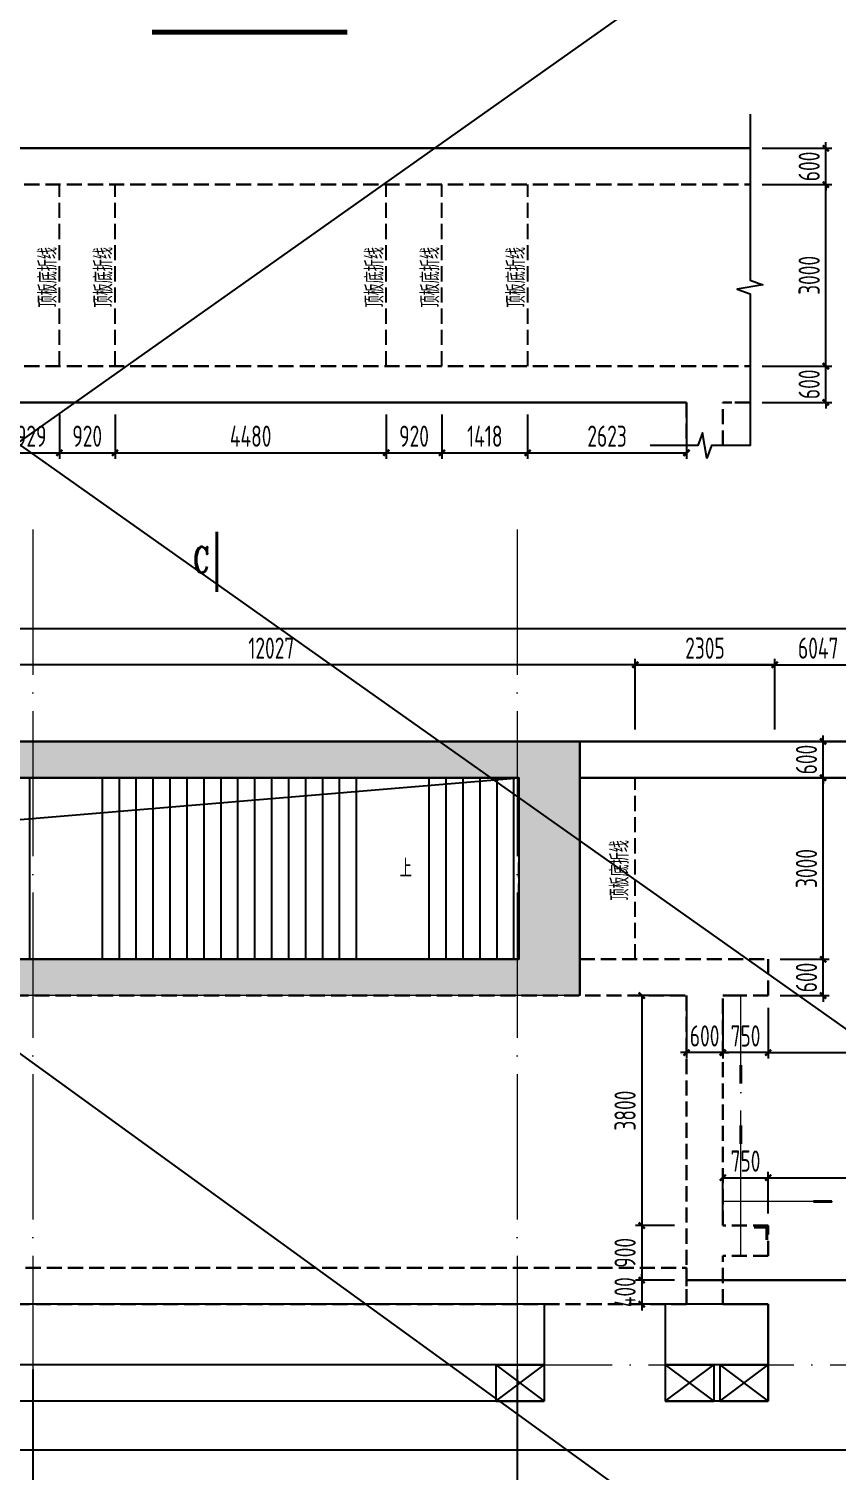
# Model space of a CAD drawing. Header units: millimetres. Extents: x -897614 to 191467, y -439928 to 101803.
# Drawn here: x -820454 to -807098, y -53073 to -29242 of the extents above; entities that cross this region are included whole.
import ezdxf

# ---------------------------------------------------------------- set-up
doc = ezdxf.new("R2010")
doc.units = ezdxf.units.MM
doc.header["$LTSCALE"] = 1000
doc.linetypes.add('ACAD_ISO04W100', pattern=[30, 24, -3, 0, -3])
doc.linetypes.add('DASH', pattern=[0.35, 0.25, -0.1])
for name, color, linetype in [('AXIS', 3, 'Continuous'), ('BXF', 1, 'Continuous'), ('DIM_LEAD', 3, 'Continuous'), ('DIM_SYMB', 3, 'Continuous'), ('KD', 7, 'Continuous'), ('OTH', 7, 'Continuous'), ('PUB_TEXT', 7, 'Continuous'), ('STAIR', 2, 'Continuous'), ('ZDX', 7, 'DASH'), ('备注', 1, 'Continuous')]:
    doc.layers.add(name, color=color, linetype=linetype)
for name, color, linetype, lineweight in [('DOTE', 8, 'ACAD_ISO04W100', 9), ('PUB_HATCH', 8, 'Continuous', 18), ('WALL', 6, 'Continuous', 30)]:
    doc.layers.add(name, color=color, linetype=linetype, lineweight=lineweight)
doc.layers.add('DY', color=1, linetype='Continuous', plot=False)
doc.styles.add('_TCH_LABEL', font='COMPLEX', dxfattribs={"bigfont": 'GBCBIG'})
doc.styles.add('TSSD', font='tssdeng.shx', dxfattribs={"width": 0.7, "bigfont": 'tssdchn.shx'})
doc.dimstyles.new('TSD', dxfattribs={"dimtxt": 350, "dimasz": 100, "dimexe": 100, "dimexo": 200, "dimgap": 100, "dimtad": 1, "dimdec": 0, "dimzin": 0, "dimdsep": 46, "dimtxsty": 'TSSD', "dimblk": 'ARCHTICK', "dimcen": 0.09, "dimclrt": 7, "dimazin": 2, "dimtfac": 1, "dimtdec": 0, "dimtix": 1, "dimtmove": 2, "dimatfit": 3, "dimfxl": 0, "dimtolj": 1, "dimtzin": 0, "dimarcsym": 0})

# ---------------------------------------------------------------- blocks, each defined once
blk = doc.blocks.new('_ArchTick')
at = {"color": 0, "linetype": 'ByBlock', "const_width": 0.4}
blk.add_lwpolyline([(-0.5, -0.5), (0.5, 0.5)], dxfattribs=at)
blk = doc.blocks.new('*D187')
at = {"layer": 'Defpoints', "color": 0, "transparency": 16777216}
for p in [(-808238, -45216, 0), (-804388, -45216, 0), (-804388, -46157)]:
    blk.add_point(p, dxfattribs=at)
at = {"layer": 'DIM_LEAD', "color": 0, "lineweight": -2, "transparency": 16777216}
for p, q in [((-808238, -45416), (-808238, -46257)), ((-804388, -45416), (-804388, -46257)), ((-808238, -46157), (-804388, -46157))]:
    blk.add_line(p, q, dxfattribs=at)
at = {"layer": 'DIM_LEAD', "color": 0, "lineweight": -2, "transparency": 16777216, "xscale": 100, "yscale": 100, "zscale": 100, "rotation": 180}
blk.add_blockref('_ArchTick', (-808238, -46157), dxfattribs=at)
at = {"layer": 'DIM_LEAD', "color": 0, "lineweight": -2, "transparency": 16777216, "xscale": 100, "yscale": 100, "zscale": 100}
blk.add_blockref('_ArchTick', (-804388, -46157), dxfattribs=at)
at = {"layer": 'DIM_LEAD', "color": 7, "transparency": 16777216, "insert": (-806313, -45882), "char_height": 350, "attachment_point": 5, "style": 'TSSD'}
blk.add_mtext('\\A1;3850', dxfattribs=at)
blk = doc.blocks.new('*D191')
at = {"layer": 'Defpoints', "color": 0, "transparency": 16777216}
for p in [(-808238, -45216, 0), (-808988, -45291, 0), (-808988, -46157)]:
    blk.add_point(p, dxfattribs=at)
at = {"layer": 'DIM_LEAD', "color": 0, "lineweight": -2, "transparency": 16777216}
for p, q in [((-808988, -45491), (-808988, -46257)), ((-808238, -45416), (-808238, -46257)), ((-808238, -46157), (-808988, -46157))]:
    blk.add_line(p, q, dxfattribs=at)
at = {"layer": 'DIM_LEAD', "color": 0, "lineweight": -2, "transparency": 16777216, "xscale": 100, "yscale": 100, "zscale": 100, "rotation": 180}
blk.add_blockref('_ArchTick', (-808988, -46157), dxfattribs=at)
at = {"layer": 'DIM_LEAD', "color": 0, "lineweight": -2, "transparency": 16777216, "xscale": 100, "yscale": 100, "zscale": 100}
blk.add_blockref('_ArchTick', (-808238, -46157), dxfattribs=at)
at = {"layer": 'DIM_LEAD', "color": 7, "transparency": 16777216, "insert": (-808613, -45882), "char_height": 350, "attachment_point": 5, "style": 'TSSD'}
blk.add_mtext('\\A1;750', dxfattribs=at)
blk = doc.blocks.new('*D192')
at = {"layer": 'Defpoints', "color": 0, "transparency": 16777216}
for p in [(-809588, -45216, 0), (-808988, -45291, 0), (-809588, -46157)]:
    blk.add_point(p, dxfattribs=at)
at = {"layer": 'DIM_LEAD', "color": 0, "lineweight": -2, "transparency": 16777216}
for p, q in [((-809588, -45416), (-809588, -46257)), ((-808988, -45491), (-808988, -46257)), ((-809588, -46157), (-809688, -46157)), ((-808988, -46157), (-809588, -46157)), ((-808988, -46157), (-808888, -46157))]:
    blk.add_line(p, q, dxfattribs=at)
at = {"layer": 'DIM_LEAD', "color": 0, "lineweight": -2, "transparency": 16777216, "xscale": 100, "yscale": 100, "zscale": 100}
blk.add_blockref('_ArchTick', (-809588, -46157), dxfattribs=at)
at = {"layer": 'DIM_LEAD', "color": 0, "lineweight": -2, "transparency": 16777216, "xscale": 100, "yscale": 100, "zscale": 100, "rotation": 180}
blk.add_blockref('_ArchTick', (-808988, -46157), dxfattribs=at)
at = {"layer": 'DIM_LEAD', "color": 7, "transparency": 16777216, "insert": (-809288, -45882), "char_height": 350, "attachment_point": 5, "style": 'TSSD'}
blk.add_mtext('\\A1;600', dxfattribs=at)
blk = doc.blocks.new('*D193')
at = {"layer": 'Defpoints', "color": 0, "transparency": 16777216}
for p in [(-792468, -39148), (-850958, -41016, 0), (-792468, -41016, 0)]:
    blk.add_point(p, dxfattribs=at)
at = {"layer": 'DIM_LEAD', "color": 0, "lineweight": -2, "transparency": 16777216}
for p, q in [((-850958, -40816), (-850958, -39048)), ((-792468, -40816), (-792468, -39048)), ((-850958, -39148), (-792468, -39148))]:
    blk.add_line(p, q, dxfattribs=at)
at = {"layer": 'DIM_LEAD', "color": 0, "lineweight": -2, "transparency": 16777216, "xscale": 100, "yscale": 100, "zscale": 100, "rotation": 180}
blk.add_blockref('_ArchTick', (-850958, -39148), dxfattribs=at)
at = {"layer": 'DIM_LEAD', "color": 0, "lineweight": -2, "transparency": 16777216, "xscale": 100, "yscale": 100, "zscale": 100}
blk.add_blockref('_ArchTick', (-792468, -39148), dxfattribs=at)
at = {"layer": 'DIM_LEAD', "color": 7, "transparency": 16777216, "insert": (-821713, -38873), "char_height": 350, "attachment_point": 5, "style": 'TSSD'}
blk.add_mtext('\\A1;58490', dxfattribs=at)
blk = doc.blocks.new('*D200')
at = {"layer": 'Defpoints', "color": 0, "transparency": 16777216}
for p in [(-808238, -48225), (-808988, -49016, 0), (-808238, -49016, 0)]:
    blk.add_point(p, dxfattribs=at)
at = {"layer": 'DIM_LEAD', "color": 0, "lineweight": -2, "transparency": 16777216}
for p, q in [((-808988, -48816), (-808988, -48125)), ((-808238, -48816), (-808238, -48125)), ((-808988, -48225), (-808238, -48225))]:
    blk.add_line(p, q, dxfattribs=at)
at = {"layer": 'DIM_LEAD', "color": 0, "lineweight": -2, "transparency": 16777216, "xscale": 100, "yscale": 100, "zscale": 100, "rotation": 180}
blk.add_blockref('_ArchTick', (-808988, -48225), dxfattribs=at)
at = {"layer": 'DIM_LEAD', "color": 0, "lineweight": -2, "transparency": 16777216, "xscale": 100, "yscale": 100, "zscale": 100}
blk.add_blockref('_ArchTick', (-808238, -48225), dxfattribs=at)
at = {"layer": 'DIM_LEAD', "color": 7, "transparency": 16777216, "insert": (-808613, -47950), "char_height": 350, "attachment_point": 5, "style": 'TSSD'}
blk.add_mtext('\\A1;750', dxfattribs=at)
blk = doc.blocks.new('*D201')
at = {"layer": 'Defpoints', "color": 0, "transparency": 16777216}
for p in [(-802238, -48225), (-808238, -49016, 0), (-802238, -49016, 0)]:
    blk.add_point(p, dxfattribs=at)
at = {"layer": 'DIM_LEAD', "color": 0, "lineweight": -2, "transparency": 16777216}
for p, q in [((-808238, -48816), (-808238, -48125)), ((-802238, -48816), (-802238, -48125)), ((-808238, -48225), (-802238, -48225))]:
    blk.add_line(p, q, dxfattribs=at)
at = {"layer": 'DIM_LEAD', "color": 0, "lineweight": -2, "transparency": 16777216, "xscale": 100, "yscale": 100, "zscale": 100, "rotation": 180}
blk.add_blockref('_ArchTick', (-808238, -48225), dxfattribs=at)
at = {"layer": 'DIM_LEAD', "color": 0, "lineweight": -2, "transparency": 16777216, "xscale": 100, "yscale": 100, "zscale": 100}
blk.add_blockref('_ArchTick', (-802238, -48225), dxfattribs=at)
at = {"layer": 'DIM_LEAD', "color": 7, "transparency": 16777216, "insert": (-805238, -47950), "char_height": 350, "attachment_point": 5, "style": 'TSSD'}
blk.add_mtext('\\A1;6000', dxfattribs=at)
blk = doc.blocks.new('*D203')
at = {"layer": 'Defpoints', "color": 0, "transparency": 16777216}
for p in [(-809588, -45216), (-810328, -49016), (-809588, -49016, 0)]:
    blk.add_point(p, dxfattribs=at)
at = {"layer": 'DIM_LEAD', "color": 0, "lineweight": -2, "transparency": 16777216}
for p, q in [((-809788, -45216), (-810428, -45216)), ((-810328, -45216), (-810328, -49016)), ((-809788, -49016), (-810428, -49016))]:
    blk.add_line(p, q, dxfattribs=at)
at = {"layer": 'DIM_LEAD', "color": 0, "lineweight": -2, "transparency": 16777216, "xscale": 100, "yscale": 100, "zscale": 100}
for p, rotation in [((-810328, -45216), 90), ((-810328, -49016), 270)]:
    blk.add_blockref('_ArchTick', p, dxfattribs=dict(at, rotation=rotation))
at = {"layer": 'DIM_LEAD', "color": 7, "transparency": 16777216, "insert": (-810603, -47116), "char_height": 350, "attachment_point": 5, "rotation": 90, "style": 'TSSD'}
blk.add_mtext('\\A1;3800', dxfattribs=at)
blk = doc.blocks.new('*D204')
at = {"layer": 'Defpoints', "color": 0, "transparency": 16777216}
for p in [(-809588, -49016, 0), (-810328, -49916), (-809588, -49916, 0)]:
    blk.add_point(p, dxfattribs=at)
at = {"layer": 'DIM_LEAD', "color": 0, "lineweight": -2, "transparency": 16777216}
for p, q in [((-809788, -49016), (-810428, -49016)), ((-810328, -49016), (-810328, -49916)), ((-809788, -49916), (-810428, -49916))]:
    blk.add_line(p, q, dxfattribs=at)
at = {"layer": 'DIM_LEAD', "color": 0, "lineweight": -2, "transparency": 16777216, "xscale": 100, "yscale": 100, "zscale": 100}
for p, rotation in [((-810328, -49016), 90), ((-810328, -49916), 270)]:
    blk.add_blockref('_ArchTick', p, dxfattribs=dict(at, rotation=rotation))
at = {"layer": 'DIM_LEAD', "color": 7, "transparency": 16777216, "insert": (-810603, -49466), "char_height": 350, "attachment_point": 5, "rotation": 90, "style": 'TSSD'}
blk.add_mtext('\\A1;900', dxfattribs=at)
blk = doc.blocks.new('*D205')
at = {"layer": 'Defpoints', "color": 0, "transparency": 16777216}
for p in [(-809588, -49916, 0), (-810328, -50316), (-809588, -50316, 0)]:
    blk.add_point(p, dxfattribs=at)
at = {"layer": 'DIM_LEAD', "color": 0, "lineweight": -2, "transparency": 16777216}
for p, q in [((-809788, -49916), (-810428, -49916)), ((-810328, -49916), (-810328, -49816)), ((-810328, -49916), (-810328, -50316)), ((-809788, -50316), (-810428, -50316)), ((-810328, -50316), (-810328, -50416))]:
    blk.add_line(p, q, dxfattribs=at)
at = {"layer": 'DIM_LEAD', "color": 0, "lineweight": -2, "transparency": 16777216, "xscale": 100, "yscale": 100, "zscale": 100}
for p, rotation in [((-810328, -49916), 270), ((-810328, -50316), 90)]:
    blk.add_blockref('_ArchTick', p, dxfattribs=dict(at, rotation=rotation))
at = {"layer": 'DIM_LEAD', "color": 7, "transparency": 16777216, "insert": (-810603, -50116), "char_height": 350, "attachment_point": 5, "rotation": 90, "style": 'TSSD'}
blk.add_mtext('\\A1;400', dxfattribs=at)
blk = doc.blocks.new('*D209')
at = {"layer": 'Defpoints', "color": 0, "transparency": 16777216}
for p in [(-810434, -39749), (-810434, -41016, 0), (-808130, -41016, 0)]:
    blk.add_point(p, dxfattribs=at)
at = {"layer": 'DIM_LEAD', "color": 0, "lineweight": -2, "transparency": 16777216}
for p, q in [((-810434, -40816), (-810434, -39649)), ((-808130, -39749), (-810434, -39749)), ((-808130, -40816), (-808130, -39649))]:
    blk.add_line(p, q, dxfattribs=at)
at = {"layer": 'DIM_LEAD', "color": 0, "lineweight": -2, "transparency": 16777216, "xscale": 100, "yscale": 100, "zscale": 100, "rotation": 180}
blk.add_blockref('_ArchTick', (-810434, -39749), dxfattribs=at)
at = {"layer": 'DIM_LEAD', "color": 0, "lineweight": -2, "transparency": 16777216, "xscale": 100, "yscale": 100, "zscale": 100}
blk.add_blockref('_ArchTick', (-808130, -39749), dxfattribs=at)
at = {"layer": 'DIM_LEAD', "color": 7, "transparency": 16777216, "insert": (-809282, -39474), "char_height": 350, "attachment_point": 5, "style": 'TSSD'}
blk.add_mtext('\\A1;2305', dxfattribs=at)
blk = doc.blocks.new('*D210')
at = {"layer": 'Defpoints', "color": 0, "transparency": 16777216}
for p in [(-804388, -39749), (-810434, -41016, 0), (-804388, -41016, 0)]:
    blk.add_point(p, dxfattribs=at)
at = {"layer": 'DIM_LEAD', "color": 0, "lineweight": -2, "transparency": 16777216}
for p, q in [((-810434, -40816), (-810434, -39649)), ((-810434, -39749), (-804388, -39749)), ((-804388, -40816), (-804388, -39649))]:
    blk.add_line(p, q, dxfattribs=at)
at = {"layer": 'DIM_LEAD', "color": 0, "lineweight": -2, "transparency": 16777216, "xscale": 100, "yscale": 100, "zscale": 100, "rotation": 180}
blk.add_blockref('_ArchTick', (-810434, -39749), dxfattribs=at)
at = {"layer": 'DIM_LEAD', "color": 0, "lineweight": -2, "transparency": 16777216, "xscale": 100, "yscale": 100, "zscale": 100}
blk.add_blockref('_ArchTick', (-804388, -39749), dxfattribs=at)
at = {"layer": 'DIM_LEAD', "color": 7, "transparency": 16777216, "insert": (-807411, -39474), "char_height": 350, "attachment_point": 5, "style": 'TSSD'}
blk.add_mtext('\\A1;6047', dxfattribs=at)
blk = doc.blocks.new('A$C3ABC6A2D')
at = {"color": 5, "linetype": 'Continuous'}
for p, q in [((-7550, -6781), (-25371, -6781)), ((-7550, -6781), (-7550, -8381)), ((-5551, -6781), (-5551, -8381)), ((-3850, -6781), (-5551, -6781)), ((-3850, -8381), (-3850, -6781)), ((-7550, -7781), (-25371, -7781)), ((-8350, -7781), (-8350, -8381)), ((-8350, -7781), (-7550, -8381)), ((-8350, -8381), (-7550, -7781)), ((-8350, -7781), (-7550, -7781)), ((-7550, -7781), (-7550, -8381)), ((-5551, -7781), (-5551, -8381)), ((-5551, -7781), (-4750, -8381)), ((-5551, -8381), (-4750, -7781)), ((-3850, -7781), (-5551, -7781)), ((-5550, -7781), (-4750, -7781)), ((-4750, -7781), (-4750, -8381)), ((-4650, -7781), (-4650, -8381)), ((-4650, -7781), (-3850, -8381)), ((-4650, -8381), (-3850, -7781)), ((-4650, -7781), (-3850, -7781)), ((-3850, -7781), (-3850, -8381)), ((-7550, -8381), (-25371, -8381)), ((-8350, -8381), (-7550, -8381)), ((-3850, -8381), (-5551, -8381)), ((-5550, -8381), (-4750, -8381)), ((-4650, -8381), (-3850, -8381))]:
    blk.add_line(p, q, dxfattribs=at)
at = {"color": 5}
blk.add_lwpolyline([(-47829, -6467), (-47829, -7330), (-47619, -7406), (-48039, -7480), (-47829, -7555), (-47829, -9187), (-18323, -9187), (-18246, -8977), (-18172, -9397), (-18098, -9187), (4605, -9187), (4605, -7555), (4395, -7480), (4815, -7406), (4605, -7330), (4605, -6467)], dxfattribs=at)
blk = doc.blocks.new('*D704')
at = {"layer": 'Defpoints', "color": 0, "transparency": 16777216}
for p in [(-822461, -39749), (-822461, -41016, 0), (-810434, -41016, 0)]:
    blk.add_point(p, dxfattribs=at)
at = {"layer": 'DIM_LEAD', "color": 0, "lineweight": -2, "transparency": 16777216}
for p, q in [((-822461, -40816), (-822461, -39649)), ((-810434, -39749), (-822461, -39749)), ((-810434, -40816), (-810434, -39649))]:
    blk.add_line(p, q, dxfattribs=at)
at = {"layer": 'DIM_LEAD', "color": 0, "lineweight": -2, "transparency": 16777216, "xscale": 100, "yscale": 100, "zscale": 100, "rotation": 180}
blk.add_blockref('_ArchTick', (-822461, -39749), dxfattribs=at)
at = {"layer": 'DIM_LEAD', "color": 0, "lineweight": -2, "transparency": 16777216, "xscale": 100, "yscale": 100, "zscale": 100}
blk.add_blockref('_ArchTick', (-810434, -39749), dxfattribs=at)
at = {"layer": 'DIM_LEAD', "color": 7, "transparency": 16777216, "insert": (-816448, -39474), "char_height": 350, "attachment_point": 5, "style": 'TSSD'}
blk.add_mtext('\\A1;12027', dxfattribs=at)
blk = doc.blocks.new('*D715')
at = {"layer": 'Defpoints', "color": 0, "transparency": 16777216}
for p in [(-808238, -44616), (-807331, -44616), (-808238, -45216, 0)]:
    blk.add_point(p, dxfattribs=at)
at = {"layer": 'DIM_LEAD', "color": 0, "lineweight": -2, "transparency": 16777216}
for p, q in [((-807331, -44616), (-807331, -44516)), ((-808038, -44616), (-807231, -44616)), ((-807331, -45216), (-807331, -44616)), ((-808038, -45216), (-807231, -45216)), ((-807331, -45216), (-807331, -45316))]:
    blk.add_line(p, q, dxfattribs=at)
at = {"layer": 'DIM_LEAD', "color": 0, "lineweight": -2, "transparency": 16777216, "xscale": 100, "yscale": 100, "zscale": 100}
for p, rotation in [((-807331, -44616), 270), ((-807331, -45216), 90)]:
    blk.add_blockref('_ArchTick', p, dxfattribs=dict(at, rotation=rotation))
at = {"layer": 'DIM_LEAD', "color": 7, "transparency": 16777216, "insert": (-807606, -44916), "char_height": 350, "attachment_point": 5, "rotation": 90, "style": 'TSSD'}
blk.add_mtext('\\A1;600', dxfattribs=at)
blk = doc.blocks.new('*D716')
at = {"layer": 'Defpoints', "color": 0, "transparency": 16777216}
for p in [(-808238, -41616, 0), (-807331, -41616), (-807331, -44616)]:
    blk.add_point(p, dxfattribs=at)
at = {"layer": 'DIM_LEAD', "color": 0, "lineweight": -2, "transparency": 16777216}
for p, q in [((-808038, -41616), (-807231, -41616)), ((-807331, -44616), (-807331, -41616)), ((-807531, -44616), (-807431, -44616))]:
    blk.add_line(p, q, dxfattribs=at)
at = {"layer": 'DIM_LEAD', "color": 0, "lineweight": -2, "transparency": 16777216, "xscale": 100, "yscale": 100, "zscale": 100}
for p, rotation in [((-807331, -41616), 90), ((-807331, -44616), 270)]:
    blk.add_blockref('_ArchTick', p, dxfattribs=dict(at, rotation=rotation))
at = {"layer": 'DIM_LEAD', "color": 7, "transparency": 16777216, "insert": (-807606, -43116), "char_height": 350, "attachment_point": 5, "rotation": 90, "style": 'TSSD'}
blk.add_mtext('\\A1;3000', dxfattribs=at)
blk = doc.blocks.new('*D717')
at = {"layer": 'Defpoints', "color": 0, "transparency": 16777216}
for p in [(-808130, -41016, 0), (-807331, -41016), (-808238, -41616, 0)]:
    blk.add_point(p, dxfattribs=at)
at = {"layer": 'DIM_LEAD', "color": 0, "lineweight": -2, "transparency": 16777216}
for p, q in [((-807331, -41016), (-807331, -40916)), ((-807930, -41016), (-807231, -41016)), ((-807331, -41616), (-807331, -41016)), ((-808038, -41616), (-807231, -41616)), ((-807331, -41616), (-807331, -41716))]:
    blk.add_line(p, q, dxfattribs=at)
at = {"layer": 'DIM_LEAD', "color": 0, "lineweight": -2, "transparency": 16777216, "xscale": 100, "yscale": 100, "zscale": 100}
for p, rotation in [((-807331, -41016), 270), ((-807331, -41616), 90)]:
    blk.add_blockref('_ArchTick', p, dxfattribs=dict(at, rotation=rotation))
at = {"layer": 'DIM_LEAD', "color": 7, "transparency": 16777216, "insert": (-807606, -41316), "char_height": 350, "attachment_point": 5, "rotation": 90, "style": 'TSSD'}
blk.add_mtext('\\A1;600', dxfattribs=at)
blk = doc.blocks.new('*D718')
at = {"layer": 'Defpoints', "color": 0, "transparency": 16777216}
for p in [(-808538, -34815, 0), (-807286, -34815), (-808538, -35415, 0)]:
    blk.add_point(p, dxfattribs=at)
at = {"layer": 'DIM_LEAD', "color": 0, "lineweight": -2, "transparency": 16777216}
for p, q in [((-807286, -34815), (-807286, -34715)), ((-808338, -34815), (-807186, -34815)), ((-807286, -35415), (-807286, -34815)), ((-808338, -35415), (-807186, -35415)), ((-807286, -35415), (-807286, -35515))]:
    blk.add_line(p, q, dxfattribs=at)
at = {"layer": 'DIM_LEAD', "color": 0, "lineweight": -2, "transparency": 16777216, "xscale": 100, "yscale": 100, "zscale": 100}
for p, rotation in [((-807286, -34815), 270), ((-807286, -35415), 90)]:
    blk.add_blockref('_ArchTick', p, dxfattribs=dict(at, rotation=rotation))
at = {"layer": 'DIM_LEAD', "color": 7, "transparency": 16777216, "insert": (-807561, -35115), "char_height": 350, "attachment_point": 5, "rotation": 90, "style": 'TSSD'}
blk.add_mtext('\\A1;600', dxfattribs=at)
blk = doc.blocks.new('*D719')
at = {"layer": 'Defpoints', "color": 0, "transparency": 16777216}
for p in [(-808538, -31815, 0), (-807286, -31815), (-808538, -34815, 0)]:
    blk.add_point(p, dxfattribs=at)
at = {"layer": 'DIM_LEAD', "color": 0, "lineweight": -2, "transparency": 16777216}
for p, q in [((-808338, -31815), (-807186, -31815)), ((-807286, -34815), (-807286, -31815)), ((-808338, -34815), (-807186, -34815))]:
    blk.add_line(p, q, dxfattribs=at)
at = {"layer": 'DIM_LEAD', "color": 0, "lineweight": -2, "transparency": 16777216, "xscale": 100, "yscale": 100, "zscale": 100}
for p, rotation in [((-807286, -31815), 90), ((-807286, -34815), 270)]:
    blk.add_blockref('_ArchTick', p, dxfattribs=dict(at, rotation=rotation))
at = {"layer": 'DIM_LEAD', "color": 7, "transparency": 16777216, "insert": (-807561, -33315), "char_height": 350, "attachment_point": 5, "rotation": 90, "style": 'TSSD'}
blk.add_mtext('\\A1;3000', dxfattribs=at)
blk = doc.blocks.new('*D720')
at = {"layer": 'Defpoints', "color": 0, "transparency": 16777216}
for p in [(-808538, -31215, 0), (-807286, -31215), (-808538, -31815, 0)]:
    blk.add_point(p, dxfattribs=at)
at = {"layer": 'DIM_LEAD', "color": 0, "lineweight": -2, "transparency": 16777216}
for p, q in [((-808338, -31215), (-807186, -31215)), ((-807286, -31215), (-807286, -31115)), ((-807286, -31815), (-807286, -31215)), ((-808338, -31815), (-807186, -31815)), ((-807286, -31815), (-807286, -31915))]:
    blk.add_line(p, q, dxfattribs=at)
at = {"layer": 'DIM_LEAD', "color": 0, "lineweight": -2, "transparency": 16777216, "xscale": 100, "yscale": 100, "zscale": 100}
for p, rotation in [((-807286, -31215), 270), ((-807286, -31815), 90)]:
    blk.add_blockref('_ArchTick', p, dxfattribs=dict(at, rotation=rotation))
at = {"layer": 'DIM_LEAD', "color": 7, "transparency": 16777216, "insert": (-807561, -31515), "char_height": 350, "attachment_point": 5, "rotation": 90, "style": 'TSSD'}
blk.add_mtext('\\A1;600', dxfattribs=at)
blk = doc.blocks.new('*D724')
at = {"layer": 'Defpoints', "color": 0, "transparency": 16777216}
for p in [(-819949, -35415), (-819029, -35415, 0), (-819029, -36247)]:
    blk.add_point(p, dxfattribs=at)
at = {"layer": 'DIM_LEAD', "color": 0, "lineweight": -2, "transparency": 16777216}
for p, q in [((-819949, -35615), (-819949, -36347)), ((-819029, -35615), (-819029, -36347)), ((-819949, -36247), (-819029, -36247))]:
    blk.add_line(p, q, dxfattribs=at)
at = {"layer": 'DIM_LEAD', "color": 0, "lineweight": -2, "transparency": 16777216, "xscale": 100, "yscale": 100, "zscale": 100, "rotation": 180}
blk.add_blockref('_ArchTick', (-819949, -36247), dxfattribs=at)
at = {"layer": 'DIM_LEAD', "color": 0, "lineweight": -2, "transparency": 16777216, "xscale": 100, "yscale": 100, "zscale": 100}
blk.add_blockref('_ArchTick', (-819029, -36247), dxfattribs=at)
at = {"layer": 'DIM_LEAD', "color": 7, "transparency": 16777216, "insert": (-819489, -35972), "char_height": 350, "attachment_point": 5, "style": 'TSSD'}
blk.add_mtext('\\A1;920', dxfattribs=at)
blk = doc.blocks.new('*D725')
at = {"layer": 'Defpoints', "color": 0, "transparency": 16777216}
for p in [(-819029, -35415, 0), (-814549, -35415, 0), (-814549, -36247)]:
    blk.add_point(p, dxfattribs=at)
at = {"layer": 'DIM_LEAD', "color": 0, "lineweight": -2, "transparency": 16777216}
for p, q in [((-819029, -35615), (-819029, -36347)), ((-814549, -35615), (-814549, -36347)), ((-819029, -36247), (-814549, -36247))]:
    blk.add_line(p, q, dxfattribs=at)
at = {"layer": 'DIM_LEAD', "color": 0, "lineweight": -2, "transparency": 16777216, "xscale": 100, "yscale": 100, "zscale": 100, "rotation": 180}
blk.add_blockref('_ArchTick', (-819029, -36247), dxfattribs=at)
at = {"layer": 'DIM_LEAD', "color": 0, "lineweight": -2, "transparency": 16777216, "xscale": 100, "yscale": 100, "zscale": 100}
blk.add_blockref('_ArchTick', (-814549, -36247), dxfattribs=at)
at = {"layer": 'DIM_LEAD', "color": 7, "transparency": 16777216, "insert": (-816789, -35972), "char_height": 350, "attachment_point": 5, "style": 'TSSD'}
blk.add_mtext('\\A1;4480', dxfattribs=at)
blk = doc.blocks.new('*D726')
at = {"layer": 'Defpoints', "color": 0, "transparency": 16777216}
for p in [(-814549, -35415, 0), (-813629, -35415, 0), (-813629, -36247)]:
    blk.add_point(p, dxfattribs=at)
at = {"layer": 'DIM_LEAD', "color": 0, "lineweight": -2, "transparency": 16777216}
for p, q in [((-814549, -35615), (-814549, -36347)), ((-813629, -35615), (-813629, -36347)), ((-814549, -36247), (-813629, -36247))]:
    blk.add_line(p, q, dxfattribs=at)
at = {"layer": 'DIM_LEAD', "color": 0, "lineweight": -2, "transparency": 16777216, "xscale": 100, "yscale": 100, "zscale": 100, "rotation": 180}
blk.add_blockref('_ArchTick', (-814549, -36247), dxfattribs=at)
at = {"layer": 'DIM_LEAD', "color": 0, "lineweight": -2, "transparency": 16777216, "xscale": 100, "yscale": 100, "zscale": 100}
blk.add_blockref('_ArchTick', (-813629, -36247), dxfattribs=at)
at = {"layer": 'DIM_LEAD', "color": 7, "transparency": 16777216, "insert": (-814089, -35972), "char_height": 350, "attachment_point": 5, "style": 'TSSD'}
blk.add_mtext('\\A1;920', dxfattribs=at)
blk = doc.blocks.new('*D727')
at = {"layer": 'Defpoints', "color": 0, "transparency": 16777216}
for p in [(-813629, -35415, 0), (-812212, -35415, 0), (-812212, -36247)]:
    blk.add_point(p, dxfattribs=at)
at = {"layer": 'DIM_LEAD', "color": 0, "lineweight": -2, "transparency": 16777216}
for p, q in [((-813629, -35615), (-813629, -36347)), ((-812212, -35615), (-812212, -36347)), ((-813629, -36247), (-812212, -36247))]:
    blk.add_line(p, q, dxfattribs=at)
at = {"layer": 'DIM_LEAD', "color": 0, "lineweight": -2, "transparency": 16777216, "xscale": 100, "yscale": 100, "zscale": 100, "rotation": 180}
blk.add_blockref('_ArchTick', (-813629, -36247), dxfattribs=at)
at = {"layer": 'DIM_LEAD', "color": 0, "lineweight": -2, "transparency": 16777216, "xscale": 100, "yscale": 100, "zscale": 100}
blk.add_blockref('_ArchTick', (-812212, -36247), dxfattribs=at)
at = {"layer": 'DIM_LEAD', "color": 7, "transparency": 16777216, "insert": (-812920, -35972), "char_height": 350, "attachment_point": 5, "style": 'TSSD'}
blk.add_mtext('\\A1;1418', dxfattribs=at)
blk = doc.blocks.new('*D728')
at = {"layer": 'Defpoints', "color": 0, "transparency": 16777216}
for p in [(-812212, -35415, 0), (-809588, -35415, 0), (-809588, -36247)]:
    blk.add_point(p, dxfattribs=at)
at = {"layer": 'DIM_LEAD', "color": 0, "lineweight": -2, "transparency": 16777216}
for p, q in [((-812212, -35615), (-812212, -36347)), ((-809588, -35615), (-809588, -36347)), ((-812212, -36247), (-809588, -36247))]:
    blk.add_line(p, q, dxfattribs=at)
at = {"layer": 'DIM_LEAD', "color": 0, "lineweight": -2, "transparency": 16777216, "xscale": 100, "yscale": 100, "zscale": 100, "rotation": 180}
blk.add_blockref('_ArchTick', (-812212, -36247), dxfattribs=at)
at = {"layer": 'DIM_LEAD', "color": 0, "lineweight": -2, "transparency": 16777216, "xscale": 100, "yscale": 100, "zscale": 100}
blk.add_blockref('_ArchTick', (-809588, -36247), dxfattribs=at)
at = {"layer": 'DIM_LEAD', "color": 7, "transparency": 16777216, "insert": (-810900, -35972), "char_height": 350, "attachment_point": 5, "style": 'TSSD'}
blk.add_mtext('\\A1;2623', dxfattribs=at)
blk = doc.blocks.new('*D738')
at = {"layer": 'Defpoints', "color": 0, "transparency": 16777216}
for p in [(-820878, -35415, 0), (-819949, -35415), (-819949, -36247)]:
    blk.add_point(p, dxfattribs=at)
at = {"layer": 'DIM_LEAD', "color": 0, "lineweight": -2, "transparency": 16777216}
for p, q in [((-820878, -35615), (-820878, -36347)), ((-819949, -35615), (-819949, -36347)), ((-820878, -36247), (-819949, -36247))]:
    blk.add_line(p, q, dxfattribs=at)
at = {"layer": 'DIM_LEAD', "color": 0, "lineweight": -2, "transparency": 16777216, "xscale": 100, "yscale": 100, "zscale": 100, "rotation": 180}
blk.add_blockref('_ArchTick', (-820878, -36247), dxfattribs=at)
at = {"layer": 'DIM_LEAD', "color": 0, "lineweight": -2, "transparency": 16777216, "xscale": 100, "yscale": 100, "zscale": 100}
blk.add_blockref('_ArchTick', (-819949, -36247), dxfattribs=at)
at = {"layer": 'DIM_LEAD', "color": 7, "transparency": 16777216, "insert": (-820414, -35972), "char_height": 350, "attachment_point": 5, "style": 'TSSD'}
blk.add_mtext('\\A1;929', dxfattribs=at)

msp = doc.modelspace()

# ---------------------------------------------------------------- hatches: boundary and pattern name
at = {"layer": 'PUB_HATCH'}
h = msp.add_hatch(dxfattribs=at)
h.set_pattern_fill('钢筋混凝土', color=256, scale=100)
h.set_pattern_definition([(45, (-771064.35, 26103.93), (-176.7767, 176.7767), []), (50, (-771064.35, 26103.93), (717.26, -62.752), [75, -825]), (355, (-771064.35, 26103.9), (-138.7513, 752.192), [60, -660]), (100.4514, (-771004.6, 26098.7), (578.5094, 689.4395), [63.74, -701.142]), (46.1842, (-771064.35, 26303.9), (1067.241, -165.519), [112.5, -1237.5]), (96.6356, (-770975.4, 26290.1), (934.663, 974.118), [95.61, -1051.713]), (351.1842, (-771064.4, 26303.9), (934.662, 974.119), [90, -990]), (21, (-770964.35, 26253.93), (596.907, -402.619), [75, -825]), (326, (-770964.35, 26253.9), (243.3153, 725.15), [60, -660]), (71.4514, (-770914.6, 26220.4), (840.2226, 322.5305), [63.74, -701.142]), (37.5, (-771064.35, 26103.93), (12.15986, 332.89385), [0, -652, 0, -670, 0, -662.5]), (7.5, (-771064.35, 26103.93), (263.0695, 394.4117), [0, -382, 0, -637, 0, -252.5]), (327.5, (-771287.35, 26103.93), (533.8224, -22.5549), [0, -250, 0, -780, 0, -1035]), (317.5, (-771387.35, 26103.93), (583.1862, 100.105), [0, -325, 0, -518, 0, -735])])
h.paths.add_polyline_path([(-830618.36298, -45215.69732), (-811351.64706, -45215.69732), (-811351.64706, -41015.69846), (-830618.36298, -41015.69846)])
h.paths.add_polyline_path([(-812359.42947, -41615.6987), (-812359.42947, -44615.69732), (-830218.36299, -44615.69732), (-830218.36299, -41615.6987)], flags=16)

# ---------------------------------------------------------------- linework, layer by layer
at = {"layer": 'AXIS'}
for p, q in [((-820387.84766, -51394.9661, 0), (-820387.84766, -53214.81606, 0)), ((-812387.84766, -51394.9661, 0), (-812387.84766, -53214.81606, 0))]:
    msp.add_line(p, q, dxfattribs=at)
at = {"layer": 'BXF', "ltscale": 0.1, "const_width": 40, "elevation": 0}
msp.add_lwpolyline([(-800887.84766, -49915.6764), (-809587.84767, -49915.6764)], dxfattribs=at)
at = {"layer": 'DIM_SYMB'}
for points, const_width in [([(-818419.12867, -29296.54292), (-815193.46908, -29296.54308)], 80), ([(-817348.65404, -37548.31046), (-817348.65404, -38548.31046)], 50)]:
    msp.add_lwpolyline(points, dxfattribs=dict(at, const_width=const_width))
msp.add_lwpolyline([(-814448.70904, -43156.60312, 0, 0, 0), (-823175.39121, -43156.60311, 160, 0, 0), (-823684.5018, -43156.60305, 0, 0, 0)], format="xyseb", dxfattribs=at)
at = {"layer": 'DOTE', "ltscale": 0.1}
for p, q in [((-820387.84766, -37513.22202, 0), (-820387.84766, -51394.9661, 0)), ((-812387.84766, -37513.22202, 0), (-812387.84766, -51394.9661, 0)), ((-808687.84767, -49515.6764, 0), (-808687.84767, -45215.6764, 0)), ((-801487.84766, -48615.6764, 0), (-808987.84767, -48615.6764, 0)), ((-852217.08157, -51315.67639, 0), (-793914.74857, -51315.67639, 0))]:
    msp.add_line(p, q, dxfattribs=at)
at = {"layer": 'DY'}
msp.add_line((-665796.93925, -158342.98831), (-897614.31872, 9634.60665), dxfattribs=at)
at = {"layer": 'KD'}
msp.add_lwpolyline([(-822461.14521, -41615.69869), (-812359.42947, -41615.69731), (-812359.42947, -44615.69732), (-822461.14521, -44615.6987)], close=True, dxfattribs=at)
msp.add_lwpolyline([(-822461.14521, -44615.6987), (-821855.33854, -42411.72686), (-812359.42947, -41615.69737)], dxfattribs=at)
at = {"layer": 'OTH', "elevation": 0}
msp.add_lwpolyline([(-808537.85858, -30651.66764), (-808537.85858, -33394.37776), (-808327.85858, -33470.81151), (-808747.85858, -33544.86884), (-808537.85858, -33619.37776), (-808537.85858, -36126.09376), (-809174.20061, -36126.09376), (-809250.63436, -36336.09376), (-809324.69169, -35916.09376), (-809399.20061, -36126.09376), (-810187.82176, -36126.09376)], dxfattribs=at)
at = {"layer": 'OTH', "const_width": 50, "elevation": 0}
for points in [[(-808687.84767, -46669.46823), (-808687.84767, -46361.88457)], [(-808687.84767, -47669.46823), (-808687.84767, -47361.88457)], [(-807491.63948, -48615.6764), (-807184.05582, -48615.6764)], [(-808262.84767, -49255.6764), (-808262.84767, -49040.6764), (-808473.8059, -49040.6764)]]:
    msp.add_lwpolyline(points, dxfattribs=at)
at = {"layer": 'PUB_HATCH', "elevation": 0}
for points in [[(-830618.36298, -41015.69846), (-811351.64706, -41015.69846), (-811351.64706, -45215.69732), (-830618.36298, -45215.69732)], [(-830218.36299, -41615.6987), (-812359.42947, -41615.6987), (-812359.42947, -44615.69732), (-830218.36299, -44615.69732)]]:
    msp.add_lwpolyline(points, close=True, dxfattribs=at)
at = {"layer": 'STAIR'}
for p, q in [((-820438.36299, -44615.69842, 0), (-820438.36299, -41615.69842, 0)), ((-819238.36299, -44615.69826, 0), (-819238.36299, -41615.69825, 0)), ((-818958.36299, -44615.69822), (-818958.36299, -41615.69821)), ((-818678.36299, -44615.69818, 0), (-818678.36299, -41615.69818, 0)), ((-818398.36299, -44615.69814, 0), (-818398.36299, -41615.69814, 0)), ((-818118.36299, -44615.6981, 0), (-818118.36299, -41615.6981, 0)), ((-817838.36299, -44615.69807), (-817838.36299, -41615.69806)), ((-817558.36299, -44615.69803), (-817558.36299, -41615.69802)), ((-817278.36299, -44615.69799), (-817278.36299, -41615.69798)), ((-816998.36299, -44615.69795, 0), (-816998.36299, -41615.69795, 0)), ((-816718.36299, -44615.69791), (-816718.36299, -41615.69791)), ((-816438.36299, -44615.69787, 0), (-816438.36299, -41615.69787, 0)), ((-816158.36299, -44615.69784, 0), (-816158.36299, -41615.69783, 0)), ((-815878.36299, -44615.6978), (-815878.36299, -41615.69779)), ((-815598.36299, -44615.69776, 0), (-815598.36299, -41615.69776, 0)), ((-815318.36299, -44615.69772, 0), (-815318.36299, -41615.69772, 0)), ((-815038.36299, -44615.69768), (-815038.36299, -41615.69768)), ((-813838.36299, -44615.69752), (-813838.36299, -41615.69751)), ((-813558.36299, -44615.69748), (-813558.36299, -41615.69748)), ((-813278.36299, -44615.69744, 0), (-813278.36299, -41615.69744, 0)), ((-812998.36299, -44615.6974, 0), (-812998.36299, -41615.6974, 0)), ((-812718.36299, -44615.69737), (-812718.36299, -41615.69736)), ((-812438.36299, -44615.69733, 0), (-812438.36299, -41615.69732, 0))]:
    msp.add_line(p, q, dxfattribs=at)
at = {"layer": 'WALL'}
for p, q in [((-830618.36299, -31214.89245, 0), (-808537.85858, -31214.89188, 0)), ((-830618.36302, -35414.84945, 0), (-809588.36298, -35414.85054, 0)), ((-808988.36298, -35414.87193, 0), (-808838.43576, -35414.87194, 0)), ((-832758.31444, -41015.69842, 0), (-792467.85934, -41015.69919, 0)), ((-811351.64706, -41015.69888, 0), (-811351.64706, -45215.69732, 0)), ((-822461.14521, -41615.69869, 0), (-812359.42947, -41615.69737, 0)), ((-811351.64706, -41615.69738, 0), (-793067.85935, -41615.69763)), ((-822461.14521, -44615.6987, 0), (-812359.42947, -44615.69732, 0)), ((-808988.36288, -45215.69791, 0), (-808838.43566, -45215.69791, 0)), ((-808238.36288, -50315.6764, 0), (-808988.36288, -50315.6764, 0)), ((-808238.43563, -51315.6764, 0), (-808238.87615, -50315.67848, 0))]:
    msp.add_line(p, q, dxfattribs=at)
at = {"layer": 'WALL', "linetype": 'DASH'}
for p, q in [((-820878.36299, -31814.87144), (-808537.85858, -31814.87152, 0)), ((-820878.36306, -34814.87107), (-808537.85858, -34814.8713, 0)), ((-809588.36298, -35414.85042, 0), (-809588.36298, -36126.09376, 0)), ((-808537.85858, -35414.85042, 0), (-808988.36298, -35414.85042, 0)), ((-808988.36298, -36126.09376, 0), (-808988.36298, -35414.85042, 0)), ((-812359.42947, -41615.69737, 0), (-812359.42947, -44615.69732, 0)), ((-811351.64706, -44615.69732, 0), (-808238.36288, -44615.69723, 0)), ((-808238.36288, -45215.6764, 0), (-808238.36288, -44615.69723, 0)), ((-822461.14528, -45215.69715), (-809588.36288, -45215.69723, 0)), ((-809588.36288, -45215.69723, 0), (-809588.36288, -50315.6764, 0)), ((-808238.36288, -45215.6764, 0), (-808988.36288, -45215.6764, 0)), ((-808988.36288, -49015.6764, 0), (-808988.36288, -45215.6764, 0)), ((-808238.36288, -49015.6764, 0), (-808988.36288, -49015.6764, 0)), ((-808238.36288, -49515.6764, 0), (-808238.36288, -49015.6764, 0)), ((-808238.36288, -49515.6764, 0), (-808988.36288, -49515.6764, 0)), ((-808988.36288, -50315.6764, 0), (-808988.36288, -49515.6764, 0))]:
    msp.add_line(p, q, dxfattribs=at)
at = {"layer": 'WALL', "linetype": 'DASH', "elevation": 0}
msp.add_lwpolyline([(-832758.31444, -49715.67717), (-809588.36288, -49715.67717), (-809588.36288, -50315.67717), (-832758.31444, -50315.67717)], close=True, dxfattribs=at)
at = {"layer": 'ZDX'}
for p, q in [((-819949.02433, -34814.87111), (-819949.02433, -31814.87142)), ((-819029.02433, -34814.87111, 0), (-819029.02433, -31814.87142, 0)), ((-814549.02433, -34814.87111, 0), (-814549.02433, -31814.87142, 0)), ((-813629.02433, -34814.87111, 0), (-813629.02433, -31814.87142, 0)), ((-812211.52433, -34814.87111), (-812211.52433, -31814.87142)), ((-810434.42914, -44615.69766, 0), (-810434.42914, -41615.69796, 0))]:
    msp.add_line(p, q, dxfattribs=at)
at = {"layer": '备注', "color": 1}
for p, q in [((-857772.83613, -9838.62051), (-783522.83613, -62338.62051)), ((-783522.83613, -9838.62051), (-857772.83613, -62338.62051))]:
    msp.add_line(p, q, dxfattribs=at)

# ---------------------------------------------------------------- block references
at = {"color": 1, "ltscale": 10}
msp.add_blockref('A$C3ABC6A2D', (-804387.92042, -43534.8104, 0), dxfattribs=at)

# ---------------------------------------------------------------- texts
at = {"layer": 'DIM_SYMB'}
for s, height, style, width, p in [('C', 425, '_TCH_LABEL', 0.705882, (-817738.34444, -38225.71997)), ('上', 300, 'TSSD', 0.7, (-814324.5417, -43262.45125, 0))]:
    msp.add_text(s, height=height, dxfattribs=dict(at, style=style, width=width)).set_placement(p)
at = {"layer": 'PUB_TEXT', "style": 'TSSD', "width": 0.7}
for p in [(-819990.38011, -33844.7465), (-819070.38011, -33844.7465, 0), (-814590.38011, -33844.7465, 0), (-813670.38011, -33844.7465, 0), (-812252.8801, -33844.7465), (-810540.61707, -43645.57304, 0)]:
    msp.add_text('顶板底折线', height=300, rotation=90, dxfattribs=at).set_placement(p)

# ---------------------------------------------------------------- dimensions: what is measured, and where the dimension line sits
at = {"layer": 'DIM_LEAD'}
for base, p1, p2, picture, middle in [((-807285.69951, -31214.89188), (-808537.85858, -31814.87152, 0), (-808537.85857, -31214.89188, 0), '*D720', (-807560.69951, -31514.8817)), ((-807285.69951, -31814.87152), (-808537.85857, -34814.8713, 0), (-808537.85858, -31814.87152, 0), '*D719', (-807560.69951, -33314.87141)), ((-807285.69951, -34814.8713), (-808537.85858, -35414.85042, 0), (-808537.85857, -34814.8713, 0), '*D718', (-807560.69951, -35114.86086))]:
    dim = msp.add_linear_dim(base=base, p1=p1, p2=p2, angle=90, dimstyle='TSD', override={"dimfxl": 250}, dxfattribs=at)
    dim.commit()
    dim.dimension.update_dxf_attribs({"geometry": picture, "text_midpoint": middle})
for base, p1, p2, picture, middle in [((-819949.02433, -36247.39138), (-820878.36307, -35414.84993, 0), (-819949.02433, -35414.84998), '*D738', (-820413.6937, -35972.39138)), ((-819029.02433, -36247.39138), (-819949.02433, -35414.84998), (-819029.02433, -35414.85003, 0), '*D724', (-819489.02433, -35972.39138)), ((-814549.02433, -36247.39138), (-819029.02433, -35414.85003, 0), (-814549.02433, -35414.85027, 0), '*D725', (-816789.02433, -35972.39138)), ((-813629.02433, -36247.39138), (-814549.02433, -35414.85027, 0), (-813629.02433, -35414.85027, 0), '*D726', (-814089.02433, -35972.39138)), ((-812211.52433, -36247.391382), (-813629.024332, -35414.85027, 0), (-812211.52433, -35414.850397, 0), '*D727', (-812920.274331, -35972.391382)), ((-809588.36298, -36247.39138), (-812211.52433, -35414.8504, 0), (-809588.36298, -35414.85054, 0), '*D728', (-810899.94366, -35972.39138))]:
    dim = msp.add_linear_dim(base=base, p1=p1, p2=p2, dimstyle='TSD', override={"dimfxl": 250}, dxfattribs=at)
    dim.commit()
    dim.dimension.update_dxf_attribs({"geometry": picture, "text_midpoint": middle})
for base, p1, p2, picture, middle in [((-792467.85934, -39148.03061), (-850958.31444, -41015.69842, 0), (-792467.85934, -41015.69929, 0), '*D193', (-821713.08689, -38873.03061)), ((-822461.14521, -39748.68371), (-810434.42914, -41015.69812, 0), (-822461.14521, -41015.69862, 0), '*D704', (-816447.78718, -39473.68371)), ((-804387.84766, -39748.68371), (-810434.42914, -41015.69812, 0), (-804387.84766, -41015.69796, 0), '*D210', (-807411.1384, -39473.68371)), ((-810434.42914, -39748.68389), (-808129.91071, -41015.69816, 0), (-810434.42914, -41015.69812, 0), '*D209', (-809282.16993, -39473.68389)), ((-809587.84767, -46156.62006, 0), (-808987.84766, -45290.67639), (-809587.84767, -45215.6979), '*D192', (-809287.84766, -45881.62006, 0)), ((-808987.84766, -46156.62006, 0), (-808237.84767, -45215.6764), (-808987.84766, -45290.67639), '*D191', (-808612.84766, -45881.62006, 0)), ((-804387.84766, -46156.59853), (-808237.84767, -45215.65487, 0), (-804387.84766, -45215.65487, 0), '*D187', (-806312.84766, -45881.59853)), ((-808237.84767, -48225.30904), (-808987.84767, -49015.6764, 0), (-808237.84767, -49015.6764, 0), '*D200', (-808612.84767, -47950.30904)), ((-802237.84766, -48225.30904), (-808237.84767, -49015.6764, 0), (-802237.84766, -49015.6764, 0), '*D201', (-805237.84766, -47950.30904))]:
    dim = msp.add_linear_dim(base=base, p1=p1, p2=p2, dimstyle='TSD', dxfattribs=at)
    dim.commit()
    dim.dimension.update_dxf_attribs({"geometry": picture, "text_midpoint": middle})
for base, p1, p2, picture, middle in [((-807330.56134, -41015.69816), (-808237.84769, -41615.69743, 0), (-808129.91071, -41015.69816, 0), '*D717', (-807605.56134, -41315.69779)), ((-807330.56134, -41615.69743), (-807330.56134, -44615.69612), (-808237.84769, -41615.69743, 0), '*D716', (-807605.56134, -43115.69677)), ((-807330.56134, -44615.69612), (-808237.84767, -45215.65487, 0), (-808237.84769, -44615.69612), '*D715', (-807605.56134, -44915.6755)), ((-810327.80196, -49015.6764), (-809587.84767, -45215.6979), (-809587.84767, -49015.6764, 0), '*D203', (-810602.80196, -47115.68715)), ((-810327.80196, -49915.6764), (-809587.84767, -49015.6764, 0), (-809587.84767, -49915.6764, 0), '*D204', (-810602.80196, -49465.6764)), ((-810327.80196, -50315.6764), (-809587.84767, -49915.6764, 0), (-809587.84767, -50315.6764, 0), '*D205', (-810602.80196, -50115.6764))]:
    dim = msp.add_linear_dim(base=base, p1=p1, p2=p2, angle=90, dimstyle='TSD', dxfattribs=at)
    dim.commit()
    dim.dimension.update_dxf_attribs({"geometry": picture, "text_midpoint": middle})

doc.saveas('drawing.dxf')
